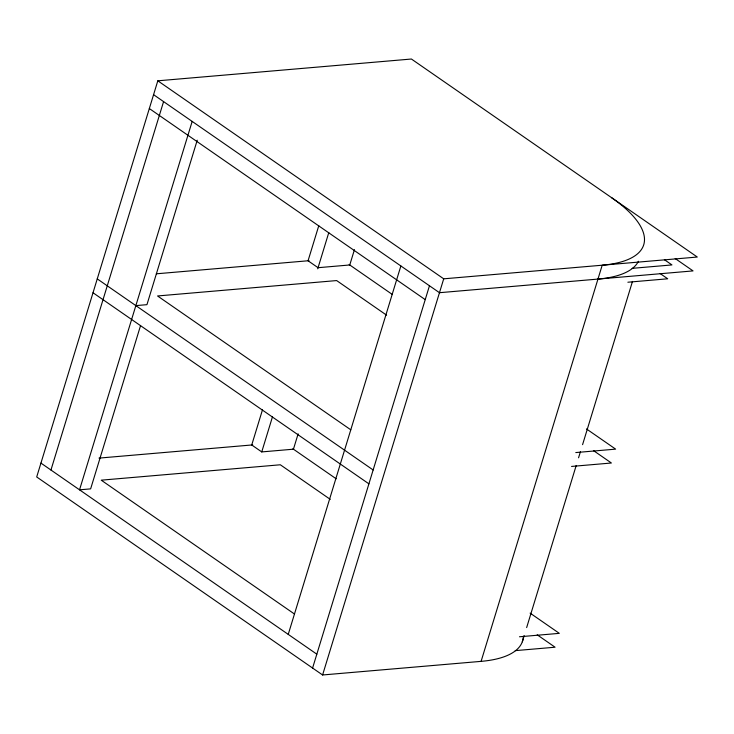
<?xml version="1.0" encoding="UTF-8"?>
<svg xmlns="http://www.w3.org/2000/svg" width="734" height="734" viewBox="0 0 734 734"><rect width="100%" height="100%" fill="white"/><g stroke="black" fill="none" stroke-linecap="round" stroke-linejoin="round"><path stroke-width="1.1" d="M157.81 80.813L443.712 278.828L697.3 257.038L411.407 59.023L157.81 80.813L36.7 476.962L322.593 674.977L481.091 661.362A133.12 47.701 17 0 0 523.37 636.277M50.949 470.026L163.581 101.604M192.17 121.413L79.538 489.826L90.631 488.872L140.579 325.501M197.235 140.194L146.947 304.665L135.854 305.619M262.46 409.893L251.734 444.978L261.744 451.915L293.444 449.19L298.132 433.84M318.785 225.687L308.06 260.772L318.061 267.699L349.76 264.974L354.458 249.624M261.744 451.915L272.47 416.82M317.73 268.8L328.786 232.614M288.242 634.378L400.874 265.965M312.583 668.05L429.463 285.765M322.593 674.977L443.712 278.828M481.091 661.362L602.201 265.213A133.12 47.701 17 0 0 611.532 197.639M522.296 641.819L524.195 635.653M526.654 627.579L576.218 465.466M578.557 457.796L580.456 451.63M582.576 444.657L632.479 281.443M156.333 273.81L309.014 260.689M632.112 268.35L671.959 264.928L664.426 259.717M627.873 282.223L667.72 278.792L660.187 273.58M98.998 458.108L252.698 444.896M575.795 452.566L615.643 449.135L586.457 428.922M571.557 466.429L611.404 463.007L593.512 450.612M519.479 636.773L559.326 633.35L530.131 613.129M515.24 650.636L555.087 647.214L537.196 634.818M675.188 258.533L693.061 270.91L439.473 292.701L153.571 94.677M149.332 108.54L425.225 299.628M349.173 264.57L392.488 294.573M386.598 315.17L336.649 280.572L157.544 295.967L350.797 429.821M97.255 278.883L373.147 469.971M93.016 292.747L368.908 483.844M292.829 448.768L336.163 478.779M330.282 499.377L280.324 464.778L101.228 480.174L294.481 614.028M40.939 463.09L316.831 654.187M638.424 261.267A133.12 47.701 17 0 1 597.962 279.076"/></g></svg>
